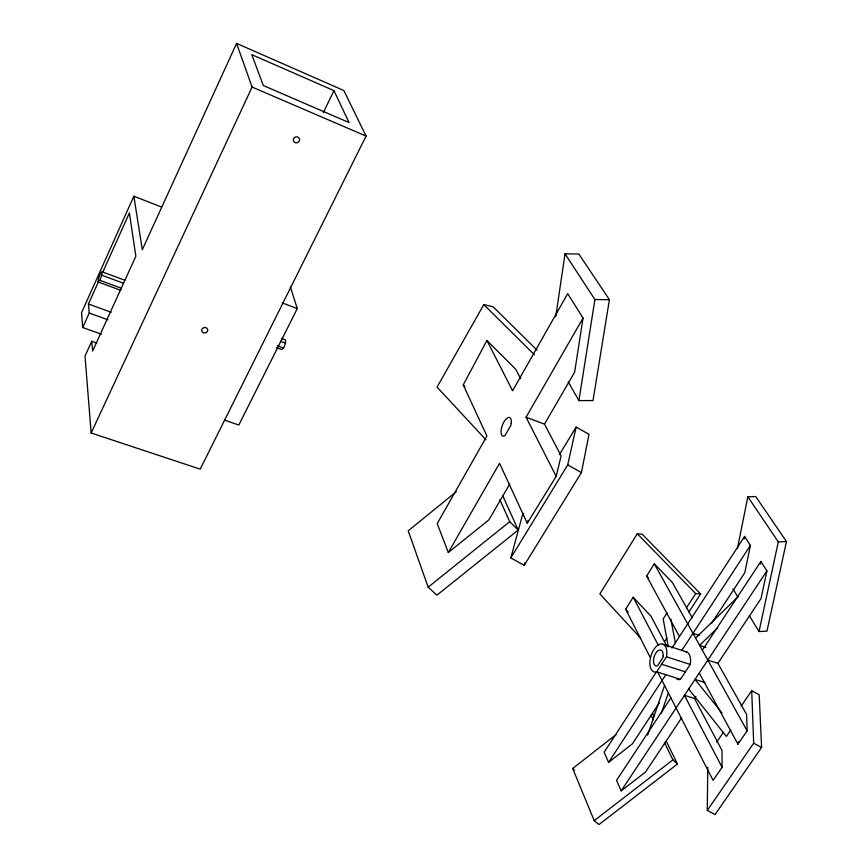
<?xml version="1.0" encoding="UTF-8"?>
<svg xmlns="http://www.w3.org/2000/svg" width="868" height="868" viewBox="0 0 868 868"><rect width="100%" height="100%" fill="white"/><g stroke="black" fill="none" stroke-linecap="round" stroke-linejoin="round"><path stroke-width="1.3" d="M741.142 706.161L751.71 690.7L759.185 694.725L761.605 747.446L715.058 814.542L707.279 810.397L707.756 767.258M120.923 290.379L98.16 281.991L99.809 280.299L101.784 275.199L102.088 271.825L124.851 280.266M98.16 281.991L98.485 278.606L100.438 273.529L102.088 271.825M676.953 679.112A14.485 7.823 -72.9 0 0 678.928 679.633L680.414 679.34L685.351 671.843L690.223 664.454L690.559 661.98A14.485 7.823 -72.9 0 0 684.928 651.564M656.707 671.81L666.483 656.794L666.83 654.309A14.582 7.693 -72.9 0 0 659.995 644.11A14.582 7.693 -72.9 0 0 650.186 659.181A14.582 7.693 -72.9 0 0 655.242 672.125L656.707 671.81L680.414 679.34M555.791 316.516L565.014 253.814L578.837 254.02L609.412 299.677L593.007 400.539L578.913 400.615L568.16 381.79M486.937 340.495L512.587 390.795L567.705 293.644L583.036 318.089L574.627 372.209L544.486 424.116L561.129 455.852L556.193 476.326L527.256 523.22L499.556 463.349L448.3 552.525L437.233 523.578L486.915 436.029L463.241 384.871L486.937 340.495L515.701 369.236L520.67 378.708M578.913 400.615L594.905 299.558L565.014 253.814M523.686 513.379L522.286 515.679L510.829 557.918L524.229 565.35L581.419 472.561L589.036 434.325L576.135 427.099L559.35 454.702M737.42 548.5L747.858 496.789L755.724 496.529L786.462 541.545L766.976 631.123L759.033 631.535L749.258 615.596M744.071 539.017L744.603 536.424L750.408 545.397L744.787 572.739L711.673 623.159M760.303 564.102L760.856 561.477L766.921 570.851L761.03 598.562L717.879 663.347L746.61 714.483L747.131 730.834L737.941 744.169L699.261 673.004L766.921 570.851M759.033 631.535L778.303 541.871L747.858 496.789M510.829 557.918L567.715 464.912L576.135 427.099M524.229 565.35L524.88 562.768M527.256 523.22L527.939 520.681M737.941 744.169L738.701 741.587M647.604 735.12L664.562 685.46L657.629 671.973M661.329 713.322L668.349 692.881L664.562 685.46M276.48 347.634L281.547 349.489L283.586 348.046L285.539 343.196L285.453 339.822L281.655 338.411M161.513 207.051L133.867 196.211L81.538 312.773L82.72 327.54L101.426 334.191M82.72 327.54L89.252 313.055L88.449 304.017L98.409 281.861M102.836 272.02L129.408 212.931L135.853 256.244L92.616 351.073L91.748 341.276L96.739 343.034M91.748 341.276L85.01 356.097L91.151 432.991L200.215 469.154L366.057 136.081L343.869 90.532L236.573 43.4L142.309 249.745L133.867 196.211M91.151 432.991L252.1 87.06L236.573 43.4M323.308 112.601L333.963 90.652L251.796 54.651L263.308 85.531L349.034 122.551L333.963 90.652M290.324 286.755L297.279 308.596L238.808 425.027L224.823 420.199M537.075 350.173L493.154 306.805L483.823 304.603L437.071 387.085L485.906 439.761M556.193 476.326L526.062 417.226L583.036 318.089M509.82 483.845L488.966 519.769L448.3 552.525M688.91 612.005L700.639 593.918L642.244 534.232L637.286 533.733L599.864 593.918L640.638 638.132M650.284 657.575L625.644 609.249L633.195 597.238L650.924 616.117L666.754 646.031M671.951 648.016L679.46 636.515L646.606 576.048L654.288 563.82L672.407 582.515L692.241 617.756M667.091 612.819L663.174 618.917L668.273 646.877M686.48 607.828L695.691 593.582L700.639 593.918M664.758 641.398L666.939 638.045M679.46 636.515L744.603 536.424M656.327 672.006L604.128 752.296L608.598 762.375L632.381 743.833L659.463 702.624M682.02 650.089L750.408 545.397M608.598 762.375L665.615 675.054M668.349 692.881L670.899 697.872L616.519 780.375L621.173 790.878L645.499 772.053L681.673 717.727M747.131 730.834L702.353 650.23L760.856 561.477M621.173 790.878L699.261 673.004M670.899 697.872L713.084 780.375L722.089 767.312L722.013 750.484L694.509 698.48L695.919 696.375M716.718 742.107L723.348 732.332M730.802 729.945L726.386 736.422L688.671 688.986M707.279 810.397L753.684 743.203L751.71 690.7M702.353 650.23L695.593 638.099L738.288 596.511M717.825 627.651L699.619 645.336L705.858 647.387M456.329 491.7L408.21 530.815L428.163 587.169L436.908 595.177L518.229 530.044L502.702 495.693M428.163 587.169L509.711 521.69L499.859 499.675M666.277 741.196L677.485 764.024L598.942 824.6L594.211 820.629L572.696 768.505L616.313 734.404M594.211 820.629L672.895 759.869L664.465 742.52M778.303 541.871L786.462 541.545M594.905 299.558L609.412 299.677M694.509 698.48L684.407 695.311L722.089 767.312M705.076 682.617L695.018 679.416L722.035 713.04M661.633 664.248L685.351 671.843M666.483 656.794L690.223 664.454M663.326 644.349L686.924 652.031M707.756 660.049L717.879 663.347M654.288 563.82L692.935 633.325L699.131 635.376M89.252 313.055L107.99 319.804M88.449 304.017L111.223 312.263M99.809 280.299L121.357 288.241M277.239 345.714L283.586 348.046M101.784 275.199L123.321 283.174M280.472 341.319L285.539 343.196M526.062 417.226L544.486 424.116M282.165 302.856L297.279 308.596M252.1 87.06L366.057 136.081M753.684 743.203L761.605 747.446M567.715 464.912L581.419 472.561M572.696 768.505L574.529 770.09M672.895 759.869L677.485 764.024M509.711 521.69L518.229 530.044M483.823 304.603L534.395 354.762M637.286 533.733L695.691 593.582M646.606 576.048L648.396 577.925M463.241 384.871L465.107 386.824M625.644 609.249L628.28 612.092M733.004 588.938L737.919 597.043M692.935 633.325L695.593 638.099M633.195 597.238L658.28 645.228M652.703 713.561L653.886 715.97M651.076 715.254L653.365 719.908M670.823 619.014L675.347 642.808M663.152 655.893L662.913 657.586L657.564 665.81L656.566 666.027A8.3 4.383 -72.9 0 1 653.669 658.671A8.3 4.383 -72.9 0 1 659.257 650.078A8.3 4.383 -72.9 0 1 663.152 655.893M511.285 423.237L510.937 425.179L504.948 435.638L503.907 436.137A9.917 4.123 -69.7 0 1 501.368 428.716A9.917 4.123 -69.7 0 1 507.617 417.79A9.917 4.123 -69.7 0 1 511.285 423.237M203.535 332.748A3.038 2.712 -8.2 0 0 207.745 329.807A3.038 2.712 -8.2 0 0 202.928 328.082A3.038 2.712 -8.2 0 0 203.535 332.748M295.12 142.58A3.157 3.005 -19.6 0 0 299.579 139.466A3.157 3.005 -19.6 0 0 294.664 137.383A3.157 3.005 -19.6 0 0 295.12 142.58"/></g></svg>
